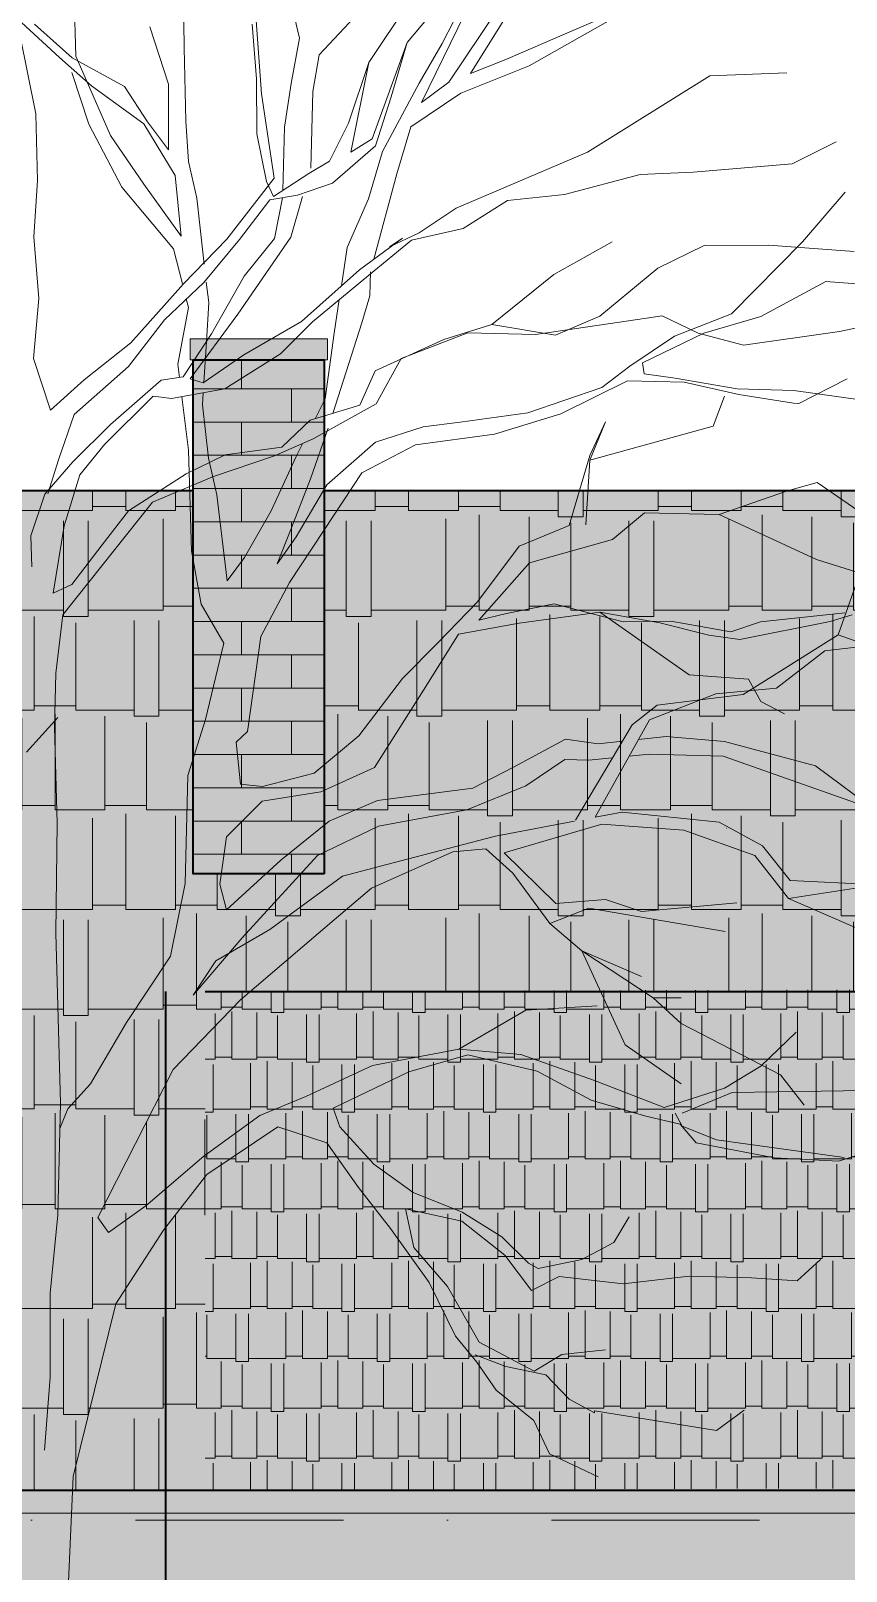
# Model space of a CAD drawing. Header units: millimetres. Extents: x -2481 to 45049, y -11067 to 11055.
# Drawn here: x 12853.7 to 13102.7, y 5188.5 to 5659.3 of the extents above; entities that cross this region are included whole.
import ezdxf

# ---------------------------------------------------------------- set-up
doc = ezdxf.new("R2010")
doc.units = ezdxf.units.MM
doc.linetypes.add('DASHDOT', pattern=[25.4, 12.7, -6.35, 0, -6.35])
for name, color, linetype, lineweight in [('A-ELEWACJA CIENKA', 11, 'Continuous', 13), ('A-osie', 7, 'DASHDOT', 5), ('A-RYS ELEWACJI', 30, 'Continuous', 35), ('B-materiały', 9, 'Continuous', 0)]:
    doc.layers.add(name, color=color, linetype=linetype, lineweight=lineweight)
doc.layers.add('bowe drewno', color=7, linetype='Continuous', true_color=0x51432a)

# ---------------------------------------------------------------- blocks, each defined once
blk = doc.blocks.new('A$C2EBD462E')
at = {"layer": 'B-materiały'}
for p, q in [((-178.89, 705.24), (-204.22, 757.04)), ((-194.54, 741.47), (-185.15, 723.27)), ((-73.32, 719.37), (-72.71, 739.5)), ((-175.13, 735.89), (-162.84, 717.45)), ((-147.63, 719.74), (-161.41, 734.48)), ((-139.09, 735.6), (-141.62, 724.92)), ((-106.35, 721.9), (-106.19, 738.1)), ((-211.79, 716.46), (-237.29, 730.91)), ((-235.08, 731.52), (-220.39, 725.18)), ((-193.86, 714.12), (-203.76, 730.07)), ((-202.21, 733.72), (-187.17, 711.48)), ((-174.54, 723.54), (-180.88, 731.2)), ((-128.34, 730.28), (-130.02, 707.9)), ((-54.09, 732.14), (-68.29, 718.94)), ((-220.39, 725.18), (-204.58, 718.32)), ((-128.45, 712.4), (-127.2, 729.19)), ((-95.89, 728.3), (-101.6, 710.84)), ((-72.19, 718.84), (-60.72, 729.18)), ((-61.15, 701.8), (-56.17, 725.95)), ((-185.15, 723.27), (-178.14, 711.16)), ((-174.54, 723.54), (-163.84, 694.13)), ((-169.66, 706.9), (-174.54, 723.54)), ((-141.62, 724.92), (-139.03, 711.02)), ((-106.9, 699.54), (-106.35, 721.9)), ((-190.91, 708.05), (-211.79, 716.46)), ((-204.58, 718.32), (-193.86, 714.12)), ((-162.84, 717.45), (-156.61, 698.85)), ((-157.32, 690.06), (-162.84, 717.45)), ((-145.68, 708.62), (-147.63, 719.74)), ((-88.17, 710.06), (-72.19, 718.84)), ((-83.89, 695.08), (-73.32, 719.37)), ((-68.29, 718.94), (-78.12, 710.31)), ((-290.48, 714.32), (-266.91, 713.38)), ((-266.91, 713.38), (-229.54, 690.06)), ((-187.17, 711.48), (-178.89, 705.24)), ((-178.14, 711.16), (-167, 690.21)), ((-139.03, 711.02), (-137.02, 697.66)), ((-128.59, 695.64), (-128.45, 712.4)), ((-101.6, 710.84), (-101.66, 690.73)), ((-72.08, 714.37), (-77.27, 698.6)), ((-175.57, 697.82), (-190.91, 708.05)), ((-164.81, 691.94), (-169.66, 706.9)), ((-145.09, 685.17), (-145.68, 708.62)), ((-130.02, 707.9), (-133.84, 682.1)), ((-95.17, 699.27), (-88.17, 710.06)), ((-78.12, 710.31), (-94.04, 698.74)), ((-61.63, 681.35), (-61.15, 701.8)), ((-171.3, 683.4), (-175.57, 697.82)), ((-156.61, 698.85), (-150.73, 687.27)), ((-137.02, 697.66), (-136.54, 678.36)), ((-107.71, 687.23), (-106.9, 699.54)), ((-94.04, 698.74), (-103.69, 682.86)), ((-101.66, 690.73), (-95.17, 699.27)), ((-77.27, 698.6), (-87.4, 679.35)), ((-292.05, 686.52), (-305.5, 693.22)), ((-163.84, 694.13), (-157.32, 690.06)), ((-131.58, 681.04), (-128.59, 695.64)), ((-94.13, 680.3), (-83.89, 695.08)), ((-229.54, 690.06), (-189.47, 672.89)), ((-167, 690.21), (-162.73, 675.79)), ((-151.68, 680.54), (-164.81, 691.94)), ((-261.82, 683.92), (-292.05, 686.52)), ((-245.6, 683.21), (-261.82, 683.92)), ((-222.54, 677.09), (-245.6, 683.21)), ((-164.33, 657.33), (-171.3, 683.4)), ((-150.73, 687.27), (-144.49, 683.51)), ((-144.49, 683.51), (-133.7, 676.52)), ((-110.22, 675.99), (-107.71, 687.23)), ((-103.69, 682.86), (-105.46, 664.38)), ((-140.97, 676.9), (-151.68, 680.54)), ((-133.84, 682.1), (-119.41, 663.47)), ((-133.7, 676.52), (-131.58, 681.04)), ((-105.46, 664.38), (-94.13, 680.3)), ((-87.4, 679.35), (-103.13, 660.53)), ((-60.5, 664.19), (-61.63, 681.35)), ((-308.28, 677.86), (-295.24, 662.67)), ((-205.18, 675.29), (-222.54, 677.09)), ((-191.55, 666.69), (-205.18, 675.29)), ((-162.73, 675.79), (-156.21, 660.87)), ((-138.98, 664.1), (-142.56, 676.44)), ((-132.56, 675.43), (-140.97, 676.9)), ((-136.42, 676.1), (-133.94, 663.66)), ((-123.32, 663.37), (-132.56, 675.43)), ((-112.51, 655.82), (-110.22, 675.99)), ((-189.47, 672.89), (-178.11, 665.35)), ((-175.82, 663.17), (-191.55, 666.69)), ((-178.11, 665.35), (-169.07, 661.11)), ((-169.07, 661.11), (-173.05, 663.8)), ((-173.05, 663.8), (-159.95, 654.07)), ((-122.74, 640.48), (-138.98, 664.1)), ((-61.97, 645.36), (-60.5, 664.19)), ((-311.04, 659.69), (-284.96, 661.59)), ((-295.24, 662.67), (-273.58, 640.61)), ((-284.96, 661.59), (-265.16, 661.49)), ((-265.16, 661.49), (-251.03, 654.59)), ((-237.07, 662.67), (-219.26, 652.64)), ((-162.7, 652.33), (-175.82, 663.17)), ((-156.21, 660.87), (-154.42, 649.15)), ((-133.94, 663.66), (-124.71, 652.16)), ((-112.37, 650.24), (-123.32, 663.37)), ((-119.41, 663.47), (-106.22, 649.83)), ((-103.13, 660.53), (-105.88, 649.75)), ((-251.03, 654.59), (-233.34, 639.95)), ((-302.32, 650.51), (-328.09, 648.57)), ((-282.5, 639.83), (-302.32, 650.51)), ((-219.26, 652.64), (-200.32, 637.42)), ((-163.11, 646.17), (-163.29, 653.43)), ((-145.59, 638.23), (-162.7, 652.33)), ((-159.95, 654.07), (-142.24, 638.32)), ((-124.71, 652.16), (-114.77, 634.54)), ((-113.89, 644.06), (-113.16, 650.33)), ((-100.36, 638.81), (-112.37, 650.24)), ((-106.22, 649.83), (-90.12, 631.8)), ((-160.66, 637.86), (-163.11, 646.17)), ((-153.78, 644.98), (-152.21, 634.72)), ((-107.04, 645.17), (-107.71, 642.53)), ((-60.39, 626.96), (-61.97, 645.36)), ((-306.53, 635.28), (-331.85, 640.44)), ((-273.58, 640.61), (-256.09, 633.79)), ((-108.28, 620.73), (-122.74, 640.48)), ((-113.17, 632.11), (-113.89, 644.06)), ((-107.71, 642.53), (-104.49, 625.3)), ((-265.05, 634.68), (-282.5, 639.83)), ((-252.34, 640.03), (-263.38, 634.72)), ((-236.63, 637.63), (-252.34, 640.03)), ((-213.65, 634.29), (-236.63, 637.63)), ((-233.34, 639.95), (-219.79, 634.14)), ((-219.79, 634.14), (-200.32, 637.42)), ((-200.32, 637.42), (-185.68, 632.76)), ((-155.82, 622.89), (-160.66, 637.86)), ((-135.85, 628.42), (-145.59, 638.23)), ((-142.24, 638.32), (-124.67, 628.14)), ((-89.38, 624.56), (-100.36, 638.81)), ((-277.25, 631.03), (-306.53, 635.28)), ((-263.38, 634.72), (-277.25, 631.03)), ((-246.39, 625.65), (-265.05, 634.68)), ((-256.09, 633.79), (-242.45, 624.63)), ((-192.99, 634.81), (-213.65, 634.29)), ((-172.68, 626.94), (-192.99, 634.81)), ((-185.68, 632.76), (-164.77, 623.23)), ((-152.21, 634.72), (-149.47, 614.67)), ((-114.77, 634.54), (-106.06, 621.35)), ((-112.41, 619.69), (-113.17, 632.11)), ((-90.12, 631.8), (-75.87, 620.43)), ((-165.07, 613.17), (-172.68, 626.94)), ((-118.82, 617.68), (-135.85, 628.42)), ((-124.67, 628.14), (-112.16, 619.52)), ((-65.59, 611.19), (-60.39, 626.96)), ((-256.33, 620.94), (-246.86, 622.29)), ((-246.86, 622.29), (-246.39, 625.65)), ((-242.45, 624.63), (-233.91, 618.14)), ((-164.77, 623.23), (-160.04, 612.73)), ((-151.79, 610.21), (-155.82, 622.89)), ((-104.49, 625.3), (-104.99, 621.2)), ((-72.82, 609.89), (-89.38, 624.56)), ((-337.37, 610.88), (-292.55, 617.23)), ((-294.12, 613.28), (-308.83, 620.74)), ((-292.55, 617.23), (-275.24, 617.67)), ((-259.09, 619.75), (-275.76, 615.98)), ((-275.24, 617.67), (-256.33, 620.94)), ((-241.78, 620.18), (-259.09, 619.75)), ((-221.42, 610.08), (-241.78, 620.18)), ((-233.91, 618.14), (-211.37, 610.33)), ((-102.55, 614.73), (-118.82, 617.68)), ((-112.16, 619.52), (-108.28, 620.73)), ((-106.06, 621.35), (-99.34, 620.4)), ((-99.34, 620.4), (-83.91, 606.82)), ((-75.87, 620.43), (-65.59, 611.19)), ((-292.45, 613.33), (-294.12, 613.28)), ((-275.76, 615.98), (-292.45, 613.33)), ((-267.91, 606.27), (-271.42, 615.49)), ((-145.81, 602.48), (-165.07, 613.17)), ((-160.04, 612.73), (-144.84, 608.09)), ((-149.47, 614.67), (-146.42, 608.57)), ((-113.82, 596.57), (-111.99, 612.82)), ((-111.99, 612.82), (-112.22, 616.48)), ((-105.72, 615.31), (-107.74, 598.96)), ((-96.98, 615.43), (-102.55, 614.73)), ((-82.08, 600.72), (-96.98, 615.43)), ((-230.3, 595.96), (-235.06, 607.62)), ((-235.06, 607.62), (-230.3, 597.32)), ((-201.15, 603.88), (-221.42, 610.08)), ((-211.37, 610.33), (-190.63, 607.5)), ((-190.63, 607.5), (-179.42, 606.1)), ((-144.84, 608.09), (-136.25, 599.92)), ((-68, 596.04), (-72.82, 609.89)), ((-230.3, 595.96), (-267.91, 606.27)), ((-177.05, 600.58), (-201.15, 603.88)), ((-179.42, 606.1), (-164.78, 601.44)), ((-144.95, 590.21), (-150.36, 605.71)), ((-83.91, 606.82), (-72.45, 595.37)), ((-160.63, 592.05), (-177.05, 600.58)), ((-164.78, 601.44), (-149.93, 588.41)), ((-133.95, 597.19), (-145.81, 602.48)), ((-142.68, 601.08), (-140.65, 597.02)), ((-136.25, 599.92), (-118.87, 597.56)), ((-107.74, 598.96), (-108.64, 568.21)), ((-74.59, 591.41), (-82.08, 600.72)), ((-230.3, 597.32), (-223.92, 575.94)), ((-229.04, 576.17), (-230.3, 595.96)), ((-140.65, 597.02), (-132.97, 580.45)), ((-115.36, 590.95), (-133.95, 597.19)), ((-118.87, 597.56), (-107, 591.72)), ((-116.33, 585.34), (-113.82, 596.57)), ((-72.45, 595.37), (-63.83, 585.53)), ((-64.8, 585.66), (-68, 596.04)), ((-299.66, 589.12), (-326.57, 570.57)), ((-290.66, 586.56), (-299.66, 589.12)), ((-149.02, 574.46), (-160.63, 592.05)), ((-138.97, 574.71), (-144.95, 590.21)), ((-96.72, 583.03), (-115.36, 590.95)), ((-107, 591.72), (-89.4, 580.43)), ((-69.73, 575.89), (-74.59, 591.41)), ((-269.81, 579.26), (-290.66, 586.56)), ((-149.93, 588.41), (-140.59, 572.44)), ((-119.58, 559), (-116.33, 585.34)), ((-63.83, 585.53), (-59.6, 572.79)), ((-318.94, 579.02), (-306.08, 542.54)), ((-269.81, 579.26), (-299.5, 565.59)), ((-246.92, 579.83), (-269.81, 579.26)), ((-237.22, 571.69), (-246.92, 579.83)), ((-132.97, 580.45), (-124.79, 566.13)), ((-69.3, 548.61), (-96.72, 583.03)), ((-89.4, 580.43), (-81.31, 570.01)), ((-410.22, 565.73), (-419.74, 576.31)), ((-223.92, 575.94), (-208.67, 569.62)), ((-138.57, 558.52), (-149.02, 574.46)), ((-134.8, 564.2), (-138.97, 574.71)), ((-66.42, 555.3), (-69.73, 575.89)), ((-211.9, 564.51), (-237.22, 571.69)), ((-208.67, 569.62), (-195.96, 552.62)), ((-140.59, 572.44), (-134.8, 564.2)), ((-81.31, 570.01), (-72.07, 557.95)), ((-59.6, 572.79), (-59.92, 563.29)), ((-299.5, 565.59), (-320.07, 559.09)), ((-124.79, 566.13), (-119.58, 559)), ((-108.64, 568.21), (-111.59, 551.94)), ((-196.38, 547.02), (-211.9, 564.51)), ((-129.77, 541.98), (-138.57, 558.52)), ((-72.07, 557.95), (-66.42, 555.3)), ((-240.5, 546.47), (-219.41, 552.03)), ((-219.41, 552.03), (-204.81, 549.04)), ((-195.96, 552.62), (-183.91, 540.07)), ((-111.59, 551.94), (-118.55, 540.03)), ((-303.63, 546.57), (-310.38, 548.63)), ((-308.16, 549.25), (-282.4, 546.54)), ((-276.12, 541.11), (-303.63, 546.57)), ((-282.4, 546.54), (-273.38, 543.42)), ((-273.38, 543.42), (-255.03, 546.67)), ((-251.66, 546.19), (-266.65, 542.47)), ((-233.31, 549.45), (-260.64, 530.34)), ((-255.03, 546.67), (-240.5, 546.47)), ((-233.31, 549.45), (-251.66, 546.19)), ((-208.65, 546.15), (-233.31, 549.45)), ((-190.12, 542.71), (-208.65, 546.15)), ((-204.81, 549.04), (-196.38, 547.02)), ((-67.18, 530.78), (-69.3, 548.61)), ((-322.69, 536.53), (-306.08, 542.54)), ((-306.08, 542.54), (-290.76, 532.86)), ((-266.65, 542.47), (-276.12, 541.11)), ((-180.23, 526.75), (-190.12, 542.71)), ((-125.7, 513.04), (-129.77, 541.98)), ((-302.05, 537.61), (-325.02, 540.38)), ((-287.24, 526.25), (-302.05, 537.61)), ((-183.91, 540.07), (-173.03, 529.17)), ((-118.55, 540.03), (-112.94, 516.71)), ((-290.76, 532.86), (-277.14, 524.27)), ((-278.69, 528.99), (-282.45, 522.21)), ((-260.64, 530.34), (-278.69, 528.99)), ((-173.03, 529.17), (-159.74, 511.63)), ((-66.83, 514.26), (-67.18, 530.78)), ((-268.76, 524.48), (-287.24, 526.25)), ((-277.14, 524.27), (-250.8, 521.02)), ((-248.45, 516.61), (-268.76, 524.48)), ((-164.52, 502.01), (-180.23, 526.75)), ((-282.45, 522.21), (-289.72, 518.41)), ((-250.8, 521.02), (-243.21, 515.02)), ((-245.11, 510.58), (-248.45, 516.61)), ((-243.21, 515.02), (-225.88, 485.9)), ((-112.94, 516.71), (-107.48, 499.53)), ((-67.58, 485.05), (-66.83, 514.26)), ((-299.17, 502.55), (-271.42, 509.95)), ((-271.42, 509.95), (-253.59, 511.51)), ((-253.59, 511.51), (-245.11, 510.58)), ((-231.92, 486.81), (-245.11, 510.58)), ((-240.25, 510.05), (-232.86, 509.24)), ((-232.86, 509.24), (-222.84, 510.6)), ((-222.84, 510.6), (-206.98, 502.06)), ((-159.74, 511.63), (-146.05, 500.24)), ((-122.26, 509.77), (-125.7, 513.04)), ((-123.62, 496.89), (-122.26, 509.77)), ((-271, 505.49), (-313.39, 490.46)), ((-248.42, 506.05), (-271, 505.49)), ((-242.27, 505.46), (-248.42, 506.05)), ((-229.94, 504.28), (-237.07, 504.96)), ((-222.68, 504.46), (-229.94, 504.28)), ((-210.75, 496.38), (-222.68, 504.46)), ((-323.85, 484.05), (-299.17, 502.55)), ((-206.98, 502.06), (-194.53, 495.67)), ((-148.14, 494.6), (-164.52, 502.01)), ((-146.05, 500.24), (-130.3, 496.16)), ((-107.48, 499.53), (-106.66, 466.59)), ((-192.69, 489.01), (-210.75, 496.38)), ((-194.53, 495.67), (-165.39, 491.93)), ((-130.19, 491.7), (-148.14, 494.6)), ((-130.3, 496.16), (-123.62, 496.89)), ((-165.39, 491.93), (-150.71, 485.6)), ((-119.3, 480.8), (-130.19, 491.7)), ((-269.75, 485.27), (-283.05, 478.1)), ((-269.75, 485.27), (-240.16, 488.38)), ((-240.16, 488.38), (-231.92, 486.81)), ((-225.64, 485.61), (-201.43, 480.97)), ((-165.75, 484.1), (-192.69, 489.01)), ((-150.71, 485.6), (-135.88, 473.68)), ((-67.17, 451.38), (-67.58, 485.05)), ((-259.01, 482.88), (-280.61, 475.08)), ((-271.97, 483.48), (-271.92, 483.43)), ((-233.92, 484.63), (-259.01, 482.88)), ((-204.09, 475.88), (-233.92, 484.63)), ((-201.43, 480.97), (-172.19, 473.33)), ((-147.09, 475.07), (-165.75, 484.1)), ((-117.26, 466.32), (-119.3, 480.8)), ((-283.05, 478.1), (-291.42, 467.41)), ((-219.91, 460.4), (-204.09, 475.88)), ((-198.54, 477.14), (-206.73, 469.67)), ((-188.46, 476.27), (-198.54, 477.14)), ((-163.6, 465.16), (-188.46, 476.27)), ((-280.61, 475.08), (-290.89, 461.97)), ((-172.19, 473.33), (-154.75, 468.74)), ((-124.12, 449.95), (-147.09, 475.07)), ((-135.88, 473.68), (-119.3, 458.45)), ((-291.42, 467.41), (-316.55, 466.26)), ((-206.73, 469.67), (-218.08, 454.3)), ((-154.75, 468.74), (-132.56, 452.53)), ((-119.3, 458.45), (-117.26, 466.32)), ((-106.66, 466.59), (-102.19, 444.35)), ((-290.89, 461.97), (-321.32, 448.72)), ((-290.89, 461.97), (-316.13, 465.81)), ((-246.09, 457.94), (-235.02, 461.7)), ((-235.02, 461.7), (-219.91, 460.4)), ((-152.18, 455.39), (-163.6, 465.16)), ((-275.18, 460.65), (-260.64, 459.3)), ((-229.93, 459.03), (-271.64, 451.84)), ((-260.64, 459.3), (-246.09, 457.94)), ((-218.08, 454.3), (-229.93, 459.03)), ((-218.08, 454.3), (-227.79, 446.01)), ((-123.64, 430.97), (-152.18, 455.39)), ((-132.56, 452.53), (-116.12, 442.89)), ((-109.15, 432.45), (-124.12, 449.95)), ((-68.66, 399.39), (-67.17, 451.38)), ((-227.79, 446.01), (-249.6, 431.64)), ((-227.79, 446.01), (-246.09, 438.15)), ((-241.08, 417.27), (-227.79, 446.01)), ((-116.12, 442.89), (-109.15, 432.45)), ((-102.19, 444.35), (-88.83, 424.02)), ((-249.6, 431.64), (-258.13, 423.77)), ((-249.6, 431.64), (-258.13, 431.64)), ((-232.55, 429.2), (-210.74, 427.84)), ((-103, 409.7), (-123.64, 430.97)), ((-258.13, 423.77), (-288.47, 408.05)), ((-210.74, 427.84), (-190.3, 415.89)), ((-88.83, 424.02), (-77.75, 405.3)), ((-293.24, 421.06), (-282.45, 410.76)), ((-258.13, 405.33), (-241.08, 417.27)), ((-231.4, 406.48), (-209.25, 414.3)), ((-209.25, 414.3), (-190.3, 415.89)), ((-190.3, 415.89), (-163.92, 410.97)), ((-282.45, 410.76), (-271.42, 403.98)), ((-193.05, 414.15), (-214.15, 409.15)), ((-175.04, 409.01), (-193.05, 414.15)), ((-163.92, 410.97), (-143.57, 401.42)), ((-80.08, 364.46), (-103, 409.7)), ((-288.47, 408.05), (-295.74, 398.83)), ((-252.98, 398.12), (-231.4, 406.48)), ((-214.15, 409.15), (-230.69, 400.36)), ((-151.86, 397.86), (-175.04, 409.01)), ((-77.75, 405.3), (-70.85, 397.65)), ((-273.76, 402.63), (-314.56, 403.28)), ((-258.52, 396.31), (-273.76, 402.63)), ((-271.42, 403.98), (-252.98, 398.12)), ((-230.69, 400.36), (-247.33, 395.47)), ((-143.57, 401.42), (-129.46, 395.63)), ((-258.42, 392.4), (-256.29, 396.36)), ((-247.33, 395.47), (-257.88, 392.97)), ((-153.95, 392.22), (-151.86, 397.86)), ((-129.46, 395.63), (-112.39, 383.21)), ((-70.85, 397.65), (-68.47, 391.65)), ((-67.81, 365.33), (-68.66, 399.39)), ((-268.93, 388.22), (-258.42, 392.4)), ((-257.88, 392.97), (-262.76, 387.26)), ((-164.28, 380.79), (-153.95, 392.22)), ((-134.96, 392.14), (-149.92, 387.29)), ((-113.37, 377.6), (-134.96, 392.14)), ((-307.9, 382.78), (-268.93, 388.22)), ((-262.76, 387.26), (-286.67, 382.75)), ((-149.92, 387.29), (-159.63, 373.64)), ((-306.2, 381.7), (-314.64, 384.29)), ((-286.67, 382.75), (-306.2, 381.7)), ((-112.39, 383.21), (-94.69, 368.01)), ((-176.35, 372.11), (-164.28, 380.79)), ((-100.09, 360.61), (-113.37, 377.6)), ((-191.29, 366.15), (-176.35, 372.11)), ((-159.63, 373.64), (-169.38, 361.11)), ((-94.69, 368.01), (-83.31, 359.91)), ((-242.33, 364.66), (-237.57, 356.8)), ((-191.22, 363.36), (-204.37, 352.97)), ((-203.39, 358.58), (-191.29, 366.15)), ((-174, 367.14), (-191.22, 363.36)), ((-176.49, 355.35), (-174, 367.14)), ((-83.31, 359.91), (-80.08, 364.46)), ((-65.53, 341.37), (-67.81, 365.33)), ((-211.57, 350.56), (-203.39, 358.58)), ((-169.38, 361.11), (-181.25, 344.61)), ((-85.56, 338.07), (-100.09, 360.61)), ((-237.57, 356.8), (-227.79, 351.64)), ((-186.81, 343.36), (-176.49, 355.35)), ((-293.55, 345.15), (-300.76, 351.64)), ((-227.79, 351.64), (-214.5, 348.93)), ((-214.5, 348.93), (-211.57, 350.56)), ((-204.37, 352.97), (-212.47, 342.15)), ((-279.61, 346.06), (-293.55, 345.15)), ((-260.63, 346.53), (-279.61, 346.06)), ((-240.46, 344.25), (-260.63, 346.53)), ((-220.96, 346.41), (-240.46, 344.25)), ((-212.47, 342.15), (-220.96, 346.41)), ((-181.25, 344.61), (-189.22, 328.21)), ((-196.44, 326.35), (-186.81, 343.36)), ((-65.45, 315.67), (-65.53, 341.37)), ((-72.51, 285.33), (-85.56, 338.07)), ((-213.24, 317.48), (-196.44, 326.35)), ((-189.22, 328.21), (-195.72, 320.23)), ((-235.06, 323.99), (-221.77, 322.63)), ((-221.77, 322.63), (-213.24, 317.48)), ((-195.22, 322.47), (-204.63, 318.89)), ((-195.72, 320.23), (-201.66, 311.7)), ((-216.86, 316.35), (-223.93, 308.91)), ((-204.63, 318.89), (-216.86, 316.35)), ((-63.77, 293.37), (-65.45, 315.67)), ((-201.66, 311.7), (-213.16, 302.47)), ((-223.93, 308.91), (-231.65, 304.8)), ((-268.94, 299.4), (-277.44, 305.55)), ((-231.66, 305.36), (-268.94, 299.4)), ((-231.65, 304.8), (-231.66, 305.36)), ((-213.16, 302.47), (-217.93, 292.3)), ((-217.93, 292.3), (-232.84, 285.22)), ((-70.02, 230.64), (-72.51, 285.33))]:
    blk.add_line(p, q, dxfattribs=at)

msp = doc.modelspace()

# ---------------------------------------------------------------- hatches: boundary and pattern name
at = {"layer": 'A-ELEWACJA CIENKA', "lineweight": 9}
h = msp.add_hatch(dxfattribs=at)
h.set_pattern_fill('AR-BRSTD', color=256, scale=0.15)
h.set_pattern_definition([(0, (14198.221, 7643.067), (0, 10.16127), []), (90, (14198.221, 7643.067), (-15.24, 10.16127), [10.16127, -10.16127])])
h.paths.add_polyline_path([(12943.29, 5558.67), (12903.26, 5558.67), (12903.28, 5401.67), (12943.28, 5401.67)])
at = {"layer": 'A-ELEWACJA CIENKA', "true_color": 0xffffff}
h = msp.add_hatch(color=7, dxfattribs=at)
h.dxf.hatch_style = 1
h.paths.add_polyline_path([(12554.91, 5518.67), (13515.62, 5518.67), (13515.62, 5183.62), (13460.26, 5183.62), (13460.26, 4912.76), (13450.26, 4912.76), (13450.26, 4867.76), (12620.26, 4867.76), (12620.26, 4912.76), (12610.26, 4912.76), (12610.26, 5183.62), (12554.91, 5183.62)])
at = {"layer": 'A-ELEWACJA CIENKA'}
h = msp.add_hatch(dxfattribs=at)
h.set_pattern_fill('AR-RSHKE', color=256, scale=0.1)
h.set_pattern_definition([(0, (7118.11, -2320.74), (64.77, 30.48), [15.24, -12.7, 17.78, -7.62, 22.86, -10.16]), (0, (7133.35, -2319.47), (64.77, 30.48), [12.7, -48.26, 10.16, -15.24]), (0, (7163.83, -2322.644), (64.77, 30.48), [7.62, -78.74]), (90, (7118.11, -2320.74), (-21.59, 30.48), [29.21, -92.71]), (90, (7133.35, -2320.74), (-21.59, 30.48), [28.575, -93.345]), (90, (7146.05, -2320.74), (-21.59, 30.48), [26.67, -95.25]), (90, (7163.83, -2322.644), (-21.59, 30.48), [29.21, -92.71]), (90, (7171.45, -2322.644), (-21.59, 30.48), [29.21, -92.71]), (90, (7194.31, -2320.74), (-21.59, 30.48), [27.94, -93.98])])
h.paths.add_polyline_path([(12906.91, 5365.67), (13465.61, 5365.67), (13465.62, 5213.32), (13515.62, 5213.32), (13515.62, 5518.67), (12943.29, 5518.67), (12943.29, 5401.67), (12903.26, 5401.67), (12903.26, 5518.67), (12554.91, 5518.67), (12554.91, 5213.32), (12906.91, 5213.32)])
h = msp.add_hatch(dxfattribs=at)
h.set_pattern_fill('AR-RSHKE', color=256, scale=0.05)
h.set_pattern_definition([(0, (7118.111, -2320.74), (32.385, 15.24), [7.62, -6.35, 8.89, -3.81, 11.43, -5.08]), (0, (7125.731, -2320.104), (32.385, 15.24), [6.35, -24.13, 5.08, -7.62]), (0, (7140.971, -2321.692), (32.385, 15.24), [3.81, -39.37]), (90, (7118.111, -2320.74), (-10.795, 15.24), [14.605, -46.355]), (90, (7125.731, -2320.74), (-10.795, 15.24), [14.2875, -46.6725]), (90, (7132.081, -2320.74), (-10.795, 15.24), [13.335, -47.625]), (90, (7140.971, -2321.692), (-10.795, 15.24), [14.605, -46.355]), (90, (7144.781, -2321.692), (-10.795, 15.24), [14.605, -46.355]), (90, (7156.211, -2320.74), (-10.795, 15.24), [13.97, -46.99])])
h.paths.add_polyline_path([(13465.62, 5367.17), (12906.91, 5365.67), (12906.91, 5213.32), (13465.62, 5214.81)])
at = {"layer": 'bowe drewno'}
h = msp.add_hatch(color=256, dxfattribs=at)
h.dxf.hatch_style = 1
h.paths.add_polyline_path([(12944.31, 5565.09), (12902.36, 5565.09), (12902.36, 5558.71), (12944.31, 5558.71)])
h = msp.add_hatch(color=256, dxfattribs=at)
h.dxf.hatch_style = 1
h.paths.add_polyline_path([(12943.29, 5558.67), (12903.26, 5558.67), (12903.26, 5401.67), (12943.29, 5401.67)])
at = {"layer": 'bowe drewno', "transparency": 33554636}
h = msp.add_hatch(color=256, dxfattribs=at)
h.dxf.hatch_style = 1
h.paths.add_polyline_path([(13515.74, 5518.67), (12943.41, 5518.67), (12943.41, 5401.67), (12903.38, 5401.67), (12903.38, 5518.67), (12555.03, 5518.67), (12555.03, 5213.31), (12859.91, 5213.31), (12859.91, 5365.67), (13515.74, 5365.67)])
h = msp.add_hatch(color=256, dxfattribs=at)
h.dxf.hatch_style = 1
h.paths.add_polyline_path([(13515.62, 5365.67), (12859.91, 5365.67), (12859.91, 5213.32), (13515.62, 5213.32)])
h = msp.add_hatch(color=256, dxfattribs=at)
h.dxf.hatch_style = 1
h.paths.add_polyline_path([(12915.26, 5206.24), (12554.91, 5206.24), (12554.91, 5183.62), (12915.26, 5183.62)])
h.paths.add_polyline_path([(12915.26, 5213.32), (12554.91, 5213.32), (12554.91, 5206.24), (12915.26, 5206.24)])
h = msp.add_hatch(color=256, dxfattribs=at)
h.dxf.hatch_style = 1
h.paths.add_polyline_path([(13515.62, 5206.24), (12915.26, 5206.24), (12915.26, 5183.67), (13515.62, 5183.67)])
h.paths.add_polyline_path([(13515.62, 5213.32), (12915.26, 5213.32), (12915.26, 5206.24), (13515.62, 5206.24)])

# ---------------------------------------------------------------- linework, layer by layer
at = {"layer": 'A-ELEWACJA CIENKA'}
for p, q in [((12554.91, 5206.24), (12915.26, 5206.24)), ((12554.91, 5206.24), (12915.26, 5206.24)), ((12915.26, 5206.24), (13515.62, 5206.24)), ((12915.26, 5206.24), (13475.49, 5206.24))]:
    msp.add_line(p, q, dxfattribs=at)
msp.add_lwpolyline([(12902.36, 5558.71), (12944.31, 5558.71), (12944.31, 5565.09), (12902.36, 5565.09)], close=True, dxfattribs=at)
at = {"layer": 'A-osie', "color": 251, "ltscale": 5}
msp.add_line((13838.83, 5204.06), (12158.47, 5204.06), dxfattribs=at)
at = {"layer": 'A-RYS ELEWACJI'}
for p, q in [((12903.26, 5518.67), (12554.91, 5518.67)), ((13515.62, 5518.67), (12943.29, 5518.67)), ((12894.91, 5183.66), (12894.91, 5365.66)), ((12906.91, 5365.62), (13465.62, 5365.67)), ((12554.91, 5213.32), (12915.26, 5213.32)), ((12859.91, 5213.32), (13515.62, 5213.32))]:
    msp.add_line(p, q, dxfattribs=at)
at = {"layer": 'A-RYS ELEWACJI', "ltscale": 5}
msp.add_line((12554.91, 5213.32), (13515.62, 5213.32), dxfattribs=at)
at = {"layer": 'A-RYS ELEWACJI'}
msp.add_lwpolyline([(12943.29, 5401.67), (12903.26, 5401.67), (12903.26, 5558.67), (12943.29, 5558.67)], close=True, dxfattribs=at)

# ---------------------------------------------------------------- block references
at = {"layer": 'A-ELEWACJA CIENKA', "xscale": -1}
for p in [(12794.12, 4932.13), (12442.2, 4873.12)]:
    msp.add_blockref('A$C2EBD462E', p, dxfattribs=at)

doc.saveas('drawing.dxf')
